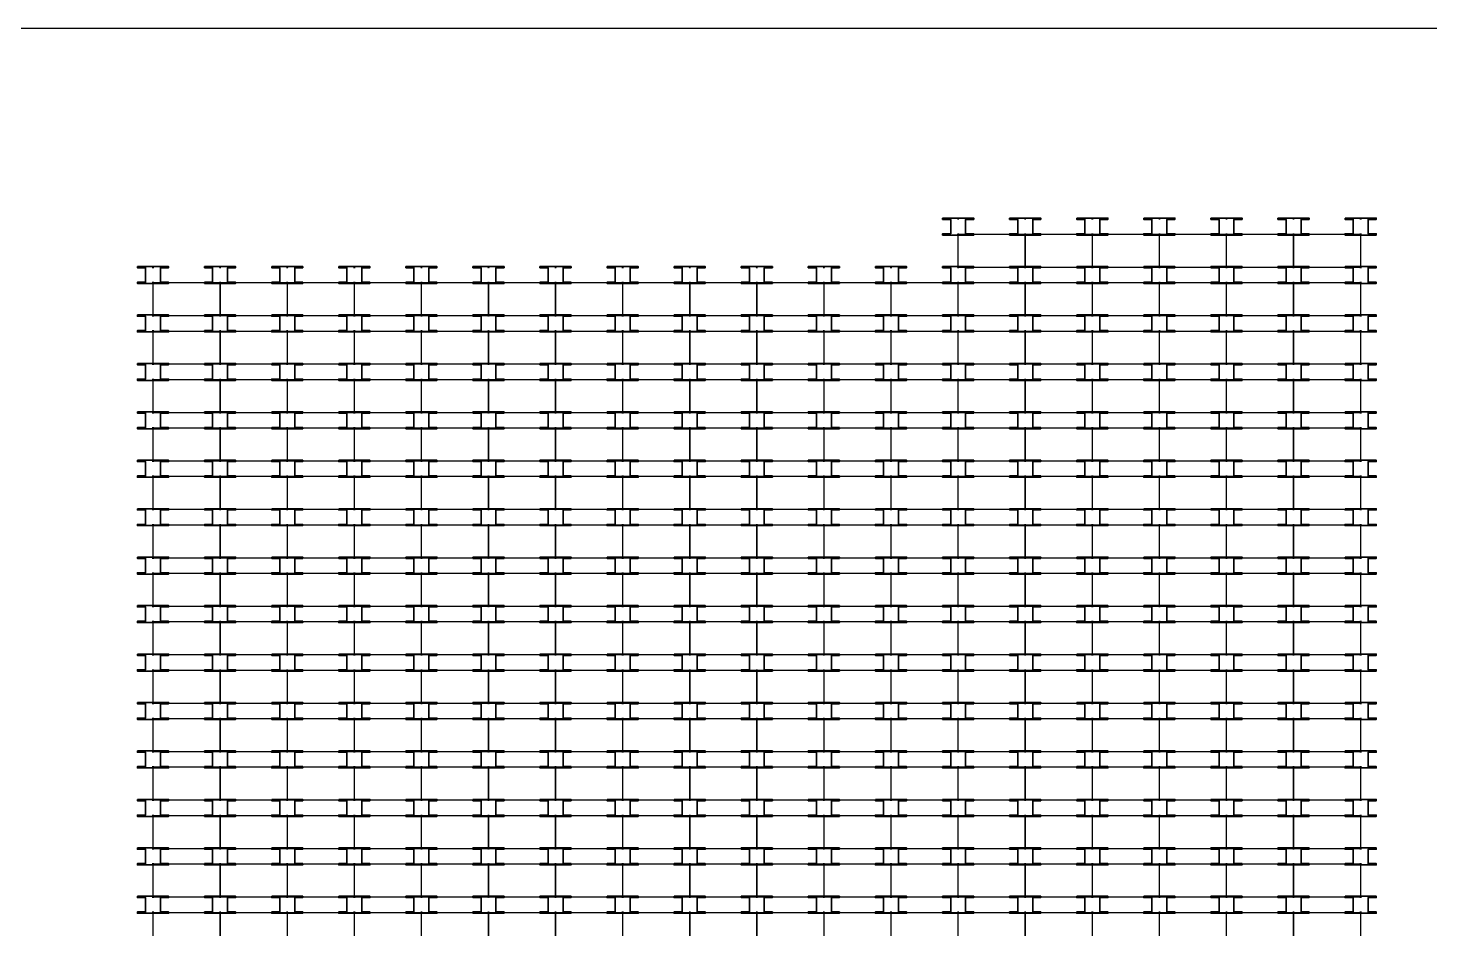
# Model space of a CAD drawing. Header units: inches. Extents: x 8143 to 14350, y 5679 to 7733.
# Drawn here: x 9959 to 11579, y 6692 to 7733 of the extents above; entities that cross this region are included whole.
import ezdxf

# ---------------------------------------------------------------- set-up
doc = ezdxf.new("R2010")
doc.units = ezdxf.units.IN
doc.header["$LTSCALE"] = 50
doc.header["$MEASUREMENT"] = 0
for name, color, linetype, lineweight in [('E-PANELS', 140, 'Continuous', 30), ('E2-ECOFEET', 254, 'Continuous', 35), ('E3-ECOFEET', 254, 'Continuous', 35)]:
    doc.layers.add(name, color=color, linetype=linetype, lineweight=lineweight)
doc.layers.add('IFI PERIMETER', color=231, linetype='FENCE', plot=False)
doc.layers.get('E2-ECOFEET').off()
doc.styles.get("Standard").update_dxf_attribs({"font": 'arial.ttf'})
doc.linetypes.add('FENCE', pattern='A,0.5,-0.1,["X",Standard,S=0.1,R=0,X=-0.035,Y=-0.05],-0.1', length=0.7)

# ---------------------------------------------------------------- blocks, each defined once
blk = doc.blocks.new('ET 335W 10DEG')
at = {"layer": 'E-PANELS'}
blk.add_lwpolyline([(0, 0), (77.01, 0), (77.01, -38.48), (0, -38.48)], close=True, dxfattribs=at)
blk = doc.blocks.new('EF3')
at = {"layer": 'E3-ECOFEET', "color": 5}
for points in [[(0, 0), (0, -1.5), (9.4, -1.5), (9.4, -18.1), (0, -18.1), (0, -19.6), (36, -19.6), (36, -18.1), (26.6, -18.1), (26.6, -1.5), (36, -1.5), (36, 0), (0, 0)], [(8.8, -8.1), (8.9, -8.1)]]:
    blk.add_lwpolyline(points, dxfattribs=at)
at = {"layer": 'E3-ECOFEET'}
for points in [[(17.2, -1), (17.8, -1), (17.8, -0.5)], [(18.2, -0.5), (18.2, -1), (18.8, -1)], [(17.2, -18.5), (17.8, -18.5), (17.8, -19)], [(18.2, -19), (18.2, -18.5), (18.8, -18.5)]]:
    blk.add_lwpolyline(points, dxfattribs=at)

msp = doc.modelspace()

# ---------------------------------------------------------------- linework, layer by layer
at = {"layer": 'IFI PERIMETER'}
msp.add_lwpolyline([(8143.4, 7732.5), (14350, 7732.5), (14350, 5922.2), (8143.4, 5922.2)], close=True, dxfattribs=at)

# ---------------------------------------------------------------- block references
at = {"layer": 'E-PANELS'}
for p in [(11033.8, 7494.5), (11111.3, 7494.5), (11188.8, 7494.5), (11266.3, 7494.5), (11343.8, 7494.5), (11421.4, 7494.5), (10103.7, 7438.5), (10181.2, 7438.5), (10258.7, 7438.5), (10336.2, 7438.5), (10413.7, 7438.5), (10491.2, 7438.5), (10568.7, 7438.5), (10646.3, 7438.5), (10723.8, 7438.5), (10801.3, 7438.5), (10878.8, 7438.5), (10956.3, 7438.5), (11033.8, 7438.5), (11111.3, 7438.5), (11188.8, 7438.5), (11266.3, 7438.5), (11343.8, 7438.5), (11421.4, 7438.5), (10103.7, 7382.5), (10181.2, 7382.5), (10258.7, 7382.5), (10336.2, 7382.5), (10413.7, 7382.5), (10491.2, 7382.5), (10568.7, 7382.5), (10646.3, 7382.5), (10723.8, 7382.5), (10801.3, 7382.5), (10878.8, 7382.5), (10956.3, 7382.5), (11033.8, 7382.5), (11111.3, 7382.5), (11188.8, 7382.5), (11266.3, 7382.5), (11343.8, 7382.5), (11421.4, 7382.5), (10103.7, 7326.6), (10181.2, 7326.6), (10258.7, 7326.6), (10336.2, 7326.6), (10413.7, 7326.6), (10491.2, 7326.6), (10568.7, 7326.6), (10646.3, 7326.6), (10723.8, 7326.6), (10801.3, 7326.6), (10878.8, 7326.6), (10956.3, 7326.6), (11033.8, 7326.6), (11111.3, 7326.6), (11188.8, 7326.6), (11266.3, 7326.6), (11343.8, 7326.6), (11421.4, 7326.6), (10103.7, 7270.6), (10181.2, 7270.6), (10258.7, 7270.6), (10336.2, 7270.6), (10413.7, 7270.6), (10491.2, 7270.6), (10568.7, 7270.6), (10646.3, 7270.6), (10723.8, 7270.6), (10801.3, 7270.6), (10878.8, 7270.6), (10956.3, 7270.6), (11033.8, 7270.6), (11111.3, 7270.6), (11188.8, 7270.6), (11266.3, 7270.6), (11343.8, 7270.6), (11421.4, 7270.6), (10103.7, 7214.6), (10181.2, 7214.6), (10258.7, 7214.6), (10336.2, 7214.6), (10413.7, 7214.6), (10491.2, 7214.6), (10568.7, 7214.6), (10646.3, 7214.6), (10723.8, 7214.6), (10801.3, 7214.6), (10878.8, 7214.6), (10956.3, 7214.6), (11033.8, 7214.6), (11111.3, 7214.6), (11188.8, 7214.6), (11266.3, 7214.6), (11343.8, 7214.6), (11421.4, 7214.6), (10103.7, 7158.6), (10181.2, 7158.6), (10258.7, 7158.6), (10336.2, 7158.6), (10413.7, 7158.6), (10491.2, 7158.6), (10568.7, 7158.6), (10646.3, 7158.6), (10723.8, 7158.6), (10801.3, 7158.6), (10878.8, 7158.6), (10956.3, 7158.6), (11033.8, 7158.6), (11111.3, 7158.6), (11188.8, 7158.6), (11266.3, 7158.6), (11343.8, 7158.6), (11421.4, 7158.6), (10103.7, 7102.7), (10181.2, 7102.7), (10258.7, 7102.7), (10336.2, 7102.7), (10413.7, 7102.7), (10491.2, 7102.7), (10568.7, 7102.7), (10646.3, 7102.7), (10723.8, 7102.7), (10801.3, 7102.7), (10878.8, 7102.7), (10956.3, 7102.7), (11033.8, 7102.7), (11111.3, 7102.7), (11188.8, 7102.7), (11266.3, 7102.7), (11343.8, 7102.7), (11421.4, 7102.7), (10103.7, 7046.7), (10181.2, 7046.7), (10258.7, 7046.7), (10336.2, 7046.7), (10413.7, 7046.7), (10491.2, 7046.7), (10568.7, 7046.7), (10646.3, 7046.7), (10723.8, 7046.7), (10801.3, 7046.7), (10878.8, 7046.7), (10956.3, 7046.7), (11033.8, 7046.7), (11111.3, 7046.7), (11188.8, 7046.7), (11266.3, 7046.7), (11343.8, 7046.7), (11421.4, 7046.7), (10103.7, 6990.7), (10181.2, 6990.7), (10258.7, 6990.7), (10336.2, 6990.7), (10413.7, 6990.7), (10491.2, 6990.7), (10568.7, 6990.7), (10646.3, 6990.7), (10723.8, 6990.7), (10801.3, 6990.7), (10878.8, 6990.7), (10956.3, 6990.7), (11033.8, 6990.7), (11111.3, 6990.7), (11188.8, 6990.7), (11266.3, 6990.7), (11343.8, 6990.7), (11421.4, 6990.7), (10103.7, 6934.7), (10181.2, 6934.7), (10258.7, 6934.7), (10336.2, 6934.7), (10413.7, 6934.7), (10491.2, 6934.7), (10568.7, 6934.7), (10646.3, 6934.7), (10723.8, 6934.7), (10801.3, 6934.7), (10878.8, 6934.7), (10956.3, 6934.7), (11033.8, 6934.7), (11111.3, 6934.7), (11188.8, 6934.7), (11266.3, 6934.7), (11343.8, 6934.7), (11421.4, 6934.7), (10103.7, 6878.8), (10181.2, 6878.8), (10258.7, 6878.8), (10336.2, 6878.8), (10413.7, 6878.8), (10491.2, 6878.8), (10568.7, 6878.8), (10646.3, 6878.8), (10723.8, 6878.8), (10801.3, 6878.8), (10878.8, 6878.8), (10956.3, 6878.8), (11033.8, 6878.8), (11111.3, 6878.8), (11188.8, 6878.8), (11266.3, 6878.8), (11343.8, 6878.8), (11421.4, 6878.8), (10103.7, 6822.8), (10181.2, 6822.8), (10258.7, 6822.8), (10336.2, 6822.8), (10413.7, 6822.8), (10491.2, 6822.8), (10568.7, 6822.8), (10646.3, 6822.8), (10723.8, 6822.8), (10801.3, 6822.8), (10878.8, 6822.8), (10956.3, 6822.8), (11033.8, 6822.8), (11111.3, 6822.8), (11188.8, 6822.8), (11266.3, 6822.8), (11343.8, 6822.8), (11421.4, 6822.8), (10103.7, 6766.8), (10181.2, 6766.8), (10258.7, 6766.8), (10336.2, 6766.8), (10413.7, 6766.8), (10491.2, 6766.8), (10568.7, 6766.8), (10646.3, 6766.8), (10723.8, 6766.8), (10801.3, 6766.8), (10878.8, 6766.8), (10956.3, 6766.8), (11033.8, 6766.8), (11111.3, 6766.8), (11188.8, 6766.8), (11266.3, 6766.8), (11343.8, 6766.8), (11421.4, 6766.8), (10103.7, 6710.8), (10181.2, 6710.8), (10258.7, 6710.8), (10336.2, 6710.8), (10413.7, 6710.8), (10491.2, 6710.8), (10568.7, 6710.8), (10646.3, 6710.8), (10723.8, 6710.8), (10801.3, 6710.8), (10878.8, 6710.8), (10956.3, 6710.8), (11033.8, 6710.8), (11111.3, 6710.8), (11188.8, 6710.8), (11266.3, 6710.8), (11343.8, 6710.8), (11421.4, 6710.8)]:
    msp.add_blockref('ET 335W 10DEG', p, dxfattribs=at)
at = {"layer": 'E2-ECOFEET'}
for p in [(11015.6, 7513), (11093.1, 7513), (11170.6, 7513), (11248.1, 7513), (11325.6, 7513), (11403.1, 7513), (11480.6, 7513), (10085.4, 7457), (10162.9, 7457), (10240.5, 7457), (10318, 7457), (10395.5, 7457), (10473, 7457), (10550.5, 7457), (10628, 7457), (10705.5, 7457), (10783, 7457), (10860.5, 7457), (10938, 7457), (11015.6, 7457), (11093.1, 7457), (11170.6, 7457), (11248.1, 7457), (11325.6, 7457), (11403.1, 7457), (11480.6, 7457), (10085.4, 7401.1), (10162.9, 7401.1), (10240.5, 7401.1), (10318, 7401.1), (10395.5, 7401.1), (10473, 7401.1), (10550.5, 7401.1), (10628, 7401.1), (10705.5, 7401.1), (10783, 7401.1), (10860.5, 7401.1), (10938, 7401.1), (11015.6, 7401.1), (11093.1, 7401.1), (11170.6, 7401.1), (11248.1, 7401.1), (11325.6, 7401.1), (11403.1, 7401.1), (11480.6, 7401.1), (10085.4, 7345.1), (10162.9, 7345.1), (10240.5, 7345.1), (10318, 7345.1), (10395.5, 7345.1), (10473, 7345.1), (10550.5, 7345.1), (10628, 7345.1), (10705.5, 7345.1), (10783, 7345.1), (10860.5, 7345.1), (10938, 7345.1), (11015.6, 7345.1), (11093.1, 7345.1), (11170.6, 7345.1), (11248.1, 7345.1), (11325.6, 7345.1), (11403.1, 7345.1), (11480.6, 7345.1), (10085.4, 7289.1), (10162.9, 7289.1), (10240.5, 7289.1), (10318, 7289.1), (10395.5, 7289.1), (10473, 7289.1), (10550.5, 7289.1), (10628, 7289.1), (10705.5, 7289.1), (10783, 7289.1), (10860.5, 7289.1), (10938, 7289.1), (11015.6, 7289.1), (11093.1, 7289.1), (11170.6, 7289.1), (11248.1, 7289.1), (11325.6, 7289.1), (11403.1, 7289.1), (11480.6, 7289.1), (10085.4, 7233.1), (10162.9, 7233.1), (10240.5, 7233.1), (10318, 7233.1), (10395.5, 7233.1), (10473, 7233.1), (10550.5, 7233.1), (10628, 7233.1), (10705.5, 7233.1), (10783, 7233.1), (10860.5, 7233.1), (10938, 7233.1), (11015.6, 7233.1), (11093.1, 7233.1), (11170.6, 7233.1), (11248.1, 7233.1), (11325.6, 7233.1), (11403.1, 7233.1), (11480.6, 7233.1), (10085.4, 7177.2), (10162.9, 7177.2), (10240.5, 7177.2), (10318, 7177.2), (10395.5, 7177.2), (10473, 7177.2), (10550.5, 7177.2), (10628, 7177.2), (10705.5, 7177.2), (10783, 7177.2), (10860.5, 7177.2), (10938, 7177.2), (11015.6, 7177.2), (11093.1, 7177.2), (11170.6, 7177.2), (11248.1, 7177.2), (11325.6, 7177.2), (11403.1, 7177.2), (11480.6, 7177.2), (10085.4, 7121.2), (10162.9, 7121.2), (10240.5, 7121.2), (10318, 7121.2), (10395.5, 7121.2), (10473, 7121.2), (10550.5, 7121.2), (10628, 7121.2), (10705.5, 7121.2), (10783, 7121.2), (10860.5, 7121.2), (10938, 7121.2), (11015.6, 7121.2), (11093.1, 7121.2), (11170.6, 7121.2), (11248.1, 7121.2), (11325.6, 7121.2), (11403.1, 7121.2), (11480.6, 7121.2), (10085.4, 7065.2), (10162.9, 7065.2), (10240.5, 7065.2), (10318, 7065.2), (10395.5, 7065.2), (10473, 7065.2), (10550.5, 7065.2), (10628, 7065.2), (10705.5, 7065.2), (10783, 7065.2), (10860.5, 7065.2), (10938, 7065.2), (11015.6, 7065.2), (11093.1, 7065.2), (11170.6, 7065.2), (11248.1, 7065.2), (11325.6, 7065.2), (11403.1, 7065.2), (11480.6, 7065.2), (10085.4, 7009.2), (10162.9, 7009.2), (10240.5, 7009.2), (10318, 7009.2), (10395.5, 7009.2), (10473, 7009.2), (10550.5, 7009.2), (10628, 7009.2), (10705.5, 7009.2), (10783, 7009.2), (10860.5, 7009.2), (10938, 7009.2), (11015.6, 7009.2), (11093.1, 7009.2), (11170.6, 7009.2), (11248.1, 7009.2), (11325.6, 7009.2), (11403.1, 7009.2), (11480.6, 7009.2), (10085.4, 6953.3), (10162.9, 6953.3), (10240.5, 6953.3), (10318, 6953.3), (10395.5, 6953.3), (10473, 6953.3), (10550.5, 6953.3), (10628, 6953.3), (10705.5, 6953.3), (10783, 6953.3), (10860.5, 6953.3), (10938, 6953.3), (11015.6, 6953.3), (11093.1, 6953.3), (11170.6, 6953.3), (11248.1, 6953.3), (11325.6, 6953.3), (11403.1, 6953.3), (11480.6, 6953.3), (10085.4, 6897.3), (10162.9, 6897.3), (10240.5, 6897.3), (10318, 6897.3), (10395.5, 6897.3), (10473, 6897.3), (10550.5, 6897.3), (10628, 6897.3), (10705.5, 6897.3), (10783, 6897.3), (10860.5, 6897.3), (10938, 6897.3), (11015.6, 6897.3), (11093.1, 6897.3), (11170.6, 6897.3), (11248.1, 6897.3), (11325.6, 6897.3), (11403.1, 6897.3), (11480.6, 6897.3), (10085.4, 6841.3), (10162.9, 6841.3), (10240.5, 6841.3), (10318, 6841.3), (10395.5, 6841.3), (10473, 6841.3), (10550.5, 6841.3), (10628, 6841.3), (10705.5, 6841.3), (10783, 6841.3), (10860.5, 6841.3), (10938, 6841.3), (11015.6, 6841.3), (11093.1, 6841.3), (11170.6, 6841.3), (11248.1, 6841.3), (11325.6, 6841.3), (11403.1, 6841.3), (11480.6, 6841.3), (10085.4, 6785.3), (10162.9, 6785.3), (10240.5, 6785.3), (10318, 6785.3), (10395.5, 6785.3), (10473, 6785.3), (10550.5, 6785.3), (10628, 6785.3), (10705.5, 6785.3), (10783, 6785.3), (10860.5, 6785.3), (10938, 6785.3), (11015.6, 6785.3), (11093.1, 6785.3), (11170.6, 6785.3), (11248.1, 6785.3), (11325.6, 6785.3), (11403.1, 6785.3), (11480.6, 6785.3), (10085.4, 6729.4), (10162.9, 6729.4), (10240.5, 6729.4), (10318, 6729.4), (10395.5, 6729.4), (10473, 6729.4), (10550.5, 6729.4), (10628, 6729.4), (10705.5, 6729.4), (10783, 6729.4), (10860.5, 6729.4), (10938, 6729.4), (11015.6, 6729.4), (11093.1, 6729.4), (11170.6, 6729.4), (11248.1, 6729.4), (11325.6, 6729.4), (11403.1, 6729.4), (11480.6, 6729.4)]:
    msp.add_blockref('EF3', p, dxfattribs=at)

doc.saveas('drawing.dxf')
